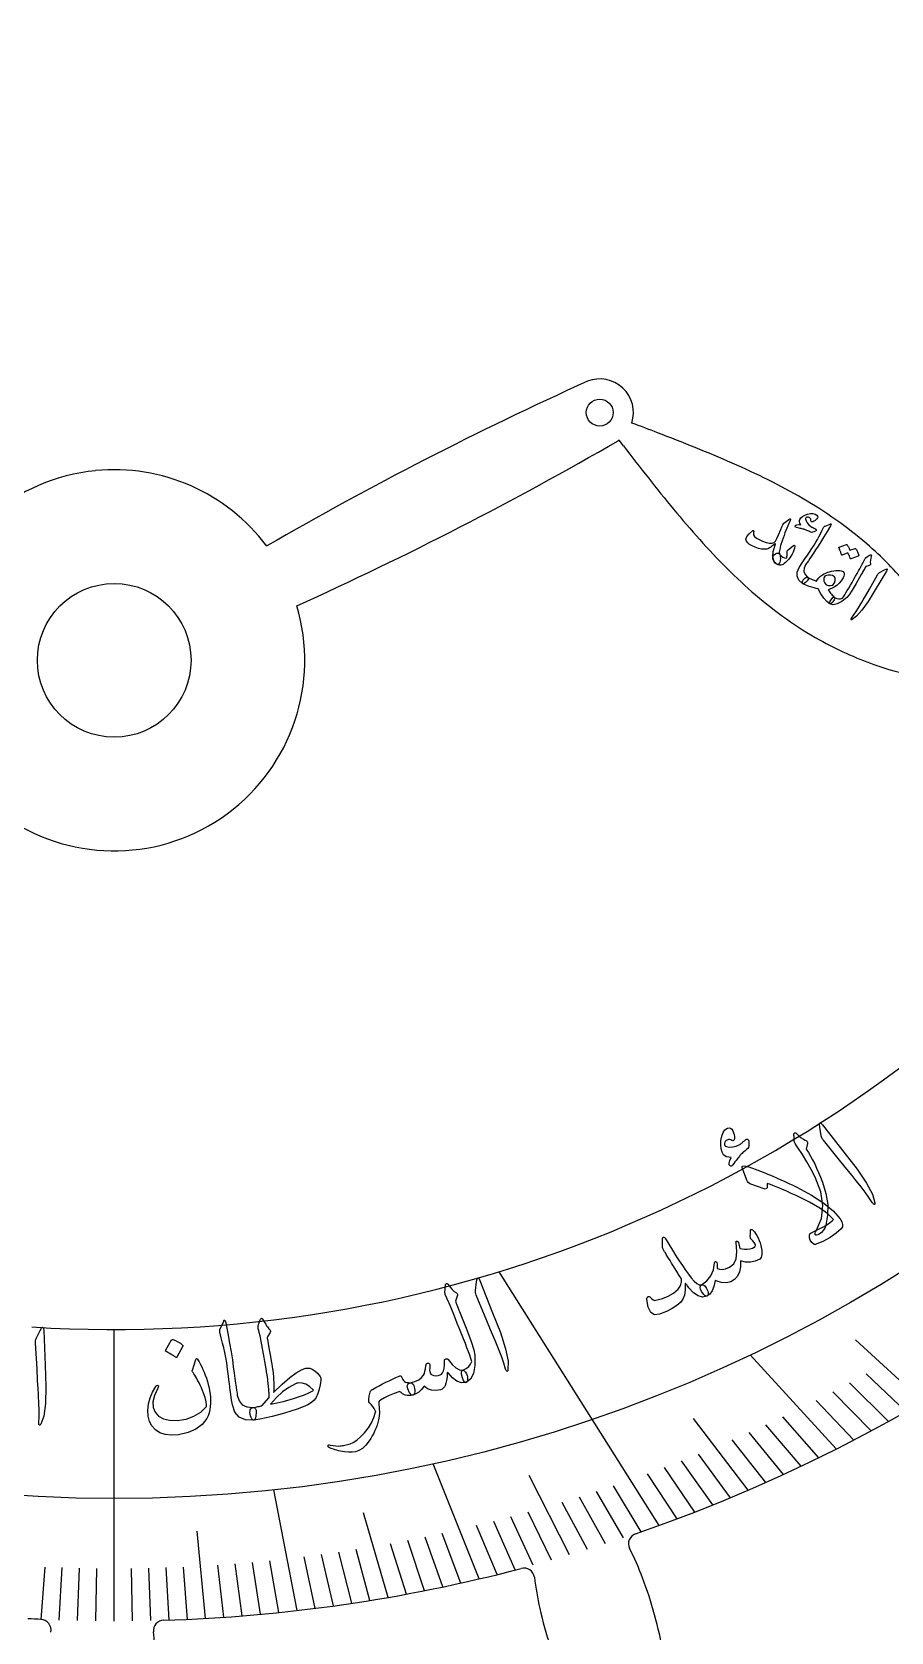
# Model space of a CAD drawing. Header units: millimetres. Extents: x -53 to 53, y -53 to 53.
# Drawn here: x -1.95 to 18.4, y -23.01 to 14.88 of the extents above; entities that cross this region are included whole.
import ezdxf

# ---------------------------------------------------------------- set-up
doc = ezdxf.new("R2010")
doc.units = ezdxf.units.MM
for name, color, linetype in [('CUT_INNER', 6, 'Continuous'), ('CUT_OUTER', 1, 'Continuous'), ('ENGRAVE', 7, 'Continuous'), ('ENGRAVE_FINE', 8, 'Continuous'), ('TEXT', 5, 'Continuous')]:
    doc.layers.add(name, color=color, linetype=linetype)

msp = doc.modelspace()

# ---------------------------------------------------------------- linework, layer by layer
at = {"layer": 'CUT_INNER'}
msp.add_lwpolyline([(12.062, 5.076), (11.956, 5.216), (11.932, 5.198)], dxfattribs=at)
msp.add_circle((0, 0), 1.82, dxfattribs=at)
for centre, radius, start, end in [((0, 15.173), 37.926, 288.9987, 359.2044), ((46.751, -71.946), 86.222, 114.34534, 120.0222), ((11.5, 5.868), 0.796, 341.8876, 111.5713), ((1.671, -23.355), 30.848, 68.716, 69.9292), ((-7.819, -48.498), 57.722, 68.04747, 68.99842), ((-31.284, 79.97), 86.362, 294.35084, 300.02679), ((66.421, 46.808), 68.531, 217.51333, 218.31606), ((2.074, -23.99), 31.292, 66.3294, 68.0713), ((6.785, -13.249), 19.564, 63.5754, 66.3376), ((0, 0), 4.513, 95.6037, 16.6136), ((0, 0.001), 4.513, 36.8482, 95.6082), ((45.717, 30.4), 42.114, 218.2659, 219.5611), ((9.281, -8.226), 13.955, 59.7414, 63.5755), ((10.784, -5.647), 10.97, 54.8944, 59.7329), ((31.982, 19.046), 24.293, 219.547, 221.7792), ((11.708, -4.327), 9.359, 49.2174, 54.8771), ((26.036, 13.732), 16.319, 221.7752, 225.0661), ((12.3, -3.647), 8.457, 39.729, 49.2424), ((23.164, 10.855), 12.254, 225.0701, 229.4119), ((21.725, 9.179), 10.045, 229.4248, 234.6932), ((21.058, 8.242), 8.895, 234.7135, 240.6795), ((20.792, 7.772), 8.354, 240.6899, 250.4165), ((20.567, 7.126), 7.67, 250.3876, 257.8288), ((0, 15.173), 31.023, 266.4023, 318.179), ((12.429, -20.923), 0.25, 109.1614, 205.6327), ((5.878, -24.229), 7.088, 20.6274, 26.8172), ((0.001, 15.167), 37.92, 271.7658, 284.728), ((9.704, -21.749), 0.25, 7.878, 104.5898), ((16.931, -20.894), 7.027, 186.7055, 192.8521), ((3.763, -25.078), 9.367, 15.2829, 20.9334), ((-39.088, -832.46), 810.608, 87.358818, 87.38062), ((-1.746, -22.963), 0.25, 348.4229, 87.3498), ((1.178, -22.984), 0.25, 91.9348, 186.0649), ((19.216, -20.426), 9.359, 192.5353, 198.1949), ((2.204, -25.501), 10.982, 10.4378, 15.2657), ((-4.556, -23.647), 5.522, 0.5274, 6.6152)]:
    msp.add_arc(centre, radius, start, end, dxfattribs=at)
at = {"layer": 'CUT_OUTER'}
msp.add_circle((0, 0), 53.1, dxfattribs=at)
at = {"layer": 'ENGRAVE'}
for points in [[(12.907, -20.489), (9.121, -14.479)], [(0, -22.753), (0, -15.85)], [(17.101, -18.678), (15.061, -16.45)], [(8.64, -21.755), (7.557, -19.029)], [(4.33, -22.505), (3.78, -19.649)]]:
    msp.add_lwpolyline(points, dxfattribs=at)
for centre, radius in [((0, 15.174), 35.027), ((11.5, 5.868), 0.319)]:
    msp.add_circle(centre, radius, dxfattribs=at)
at = {"layer": 'ENGRAVE_FINE'}
for points in [[(19.158, -17.558), (17.556, -16.09)], [(18.749, -17.794), (17.806, -16.899)], [(17.928, -18.248), (17.019, -17.323)], [(18.339, -18.024), (17.413, -17.114)], [(17.515, -18.466), (16.624, -17.527)], [(15.016, -19.654), (13.717, -17.954)], [(16.27, -19.085), (15.434, -18.105)], [(16.686, -18.885), (15.832, -17.918)], [(15.435, -19.47), (14.637, -18.463)], [(15.853, -19.28), (15.036, -18.287)], [(14.596, -19.832), (13.837, -18.8)], [(10.781, -21.188), (9.825, -19.309)], [(13.331, -20.333), (12.632, -19.267)], [(13.753, -20.171), (13.034, -19.116)], [(14.175, -20.004), (13.436, -18.961)], [(12.059, -20.785), (11.422, -19.687)], [(12.483, -20.639), (11.825, -19.552)], [(11.207, -21.059), (10.613, -19.942)], [(11.633, -20.924), (11.017, -19.817)], [(6.489, -22.194), (5.904, -20.192)], [(9.498, -21.544), (8.99, -20.392)], [(9.926, -21.431), (9.396, -20.286)], [(10.354, -21.312), (9.802, -20.176)], [(2.166, -22.691), (1.969, -20.628)], [(7.78, -21.946), (7.361, -20.764)], [(8.21, -21.853), (7.769, -20.678)], [(9.069, -21.652), (8.583, -20.492)], [(5.194, -22.395), (4.912, -21.18)], [(5.626, -22.333), (5.321, -21.122)], [(6.057, -22.266), (5.729, -21.06)], [(6.92, -22.116), (6.546, -20.921)], [(7.35, -22.034), (6.954, -20.845)], [(-1.733, -22.713), (-1.638, -21.474)], [(-1.3, -22.73), (-1.229, -21.489)], [(-0.867, -22.743), (-0.819, -21.501)], [(-0.433, -22.75), (-0.41, -21.508)], [(0.433, -22.75), (0.41, -21.508)], [(0.867, -22.743), (0.819, -21.501)], [(1.3, -22.73), (1.229, -21.489)], [(1.733, -22.713), (1.638, -21.474)], [(2.599, -22.663), (2.457, -21.428)], [(3.032, -22.631), (2.867, -21.398)], [(3.465, -22.594), (3.276, -21.364)], [(3.897, -22.552), (3.685, -21.325)], [(4.762, -22.453), (4.503, -21.233)]]:
    msp.add_lwpolyline(points, dxfattribs=at)
at = {"layer": 'TEXT'}
for points in [[(16.496, 3.032), (16.471, 3.044), (16.447, 3.055), (16.425, 3.066), (16.405, 3.075), (16.387, 3.083), (16.371, 3.09), (16.356, 3.095), (16.344, 3.1), (16.33, 3.104), (16.314, 3.108), (16.295, 3.113), (16.273, 3.119), (16.249, 3.125), (16.221, 3.132), (16.19, 3.139), (16.157, 3.146), (16.144, 3.15), (16.135, 3.157), (16.13, 3.166), (16.13, 3.177), (16.138, 3.196), (16.163, 3.208), (16.202, 3.213), (16.258, 3.211), (16.241, 3.248), (16.233, 3.281), (16.232, 3.31), (16.239, 3.335), (16.265, 3.374), (16.304, 3.407), (16.357, 3.436), (16.422, 3.461), (16.489, 3.476), (16.548, 3.477), (16.598, 3.465), (16.64, 3.438), (16.657, 3.417), (16.664, 3.394), (16.659, 3.371), (16.643, 3.347), (16.62, 3.324), (16.596, 3.306), (16.572, 3.292), (16.547, 3.281), (16.525, 3.276), (16.51, 3.278), (16.502, 3.287), (16.5, 3.303), (16.499, 3.324), (16.495, 3.343), (16.486, 3.359), (16.472, 3.373), (16.456, 3.385), (16.44, 3.392), (16.422, 3.394), (16.405, 3.392), (16.388, 3.385), (16.377, 3.375), (16.372, 3.362), (16.374, 3.346), (16.388, 3.3), (16.413, 3.254), (16.45, 3.21), (16.498, 3.167), (16.503, 3.163), (16.509, 3.16), (16.515, 3.157), (16.522, 3.153), (16.529, 3.15), (16.538, 3.146), (16.546, 3.142), (16.556, 3.137), (16.566, 3.132), (16.575, 3.128), (16.583, 3.124), (16.591, 3.12), (16.597, 3.118), (16.603, 3.115), (16.608, 3.112), (16.611, 3.109), (16.618, 3.103), (16.622, 3.097), (16.624, 3.09), (16.623, 3.082), (16.621, 3.076), (16.619, 3.07), (16.615, 3.066), (16.611, 3.062), (16.572, 3.044), (16.539, 3.032), (16.514, 3.028), (16.496, 3.032)], [(15.999, 3.289), (15.976, 3.237), (15.953, 3.184), (15.931, 3.13), (15.908, 3.074), (15.886, 3.016), (15.864, 2.957), (15.841, 2.896), (15.819, 2.833), (15.783, 2.717), (15.76, 2.627), (15.752, 2.561), (15.758, 2.52), (15.768, 2.491), (15.774, 2.456), (15.777, 2.415), (15.775, 2.368), (15.766, 2.315), (15.75, 2.282), (15.727, 2.269), (15.696, 2.276), (15.626, 2.34), (15.597, 2.44), (15.607, 2.575), (15.658, 2.747), (15.659, 2.75), (15.658, 2.753), (15.657, 2.755), (15.655, 2.757), (15.653, 2.758), (15.651, 2.758), (15.648, 2.758), (15.644, 2.757), (15.623, 2.739), (15.6, 2.72), (15.575, 2.701), (15.548, 2.681), (15.522, 2.663), (15.497, 2.65), (15.476, 2.64), (15.457, 2.635), (15.398, 2.631), (15.332, 2.636), (15.261, 2.652), (15.183, 2.678), (15.108, 2.71), (15.048, 2.745), (15.003, 2.781), (14.973, 2.821), (14.96, 2.872), (14.981, 2.932), (15.035, 2.998), (15.123, 3.073), (15.127, 3.074), (15.131, 3.075), (15.135, 3.073), (15.14, 3.071), (15.144, 3.067), (15.146, 3.062), (15.148, 3.058), (15.147, 3.052), (15.141, 3.027), (15.138, 3.005), (15.139, 2.986), (15.143, 2.969), (15.167, 2.932), (15.21, 2.895), (15.271, 2.859), (15.352, 2.824), (15.443, 2.793), (15.519, 2.777), (15.582, 2.777), (15.63, 2.791), (15.659, 2.821), (15.694, 2.882), (15.736, 2.975), (15.784, 3.098), (15.811, 3.163), (15.836, 3.212), (15.858, 3.248), (15.879, 3.268), (15.979, 3.336), (15.989, 3.343), (15.998, 3.347), (16.005, 3.348), (16.011, 3.347), (16.014, 3.34), (16.013, 3.329), (16.008, 3.312), (15.999, 3.289)], [(16.955, 3.228), (16.962, 3.231), (16.968, 3.232), (16.972, 3.232), (16.975, 3.23), (16.977, 3.224), (16.976, 3.215), (16.971, 3.201), (16.962, 3.184), (16.882, 3.047), (16.806, 2.921), (16.735, 2.806), (16.669, 2.703), (16.61, 2.616), (16.558, 2.538), (16.512, 2.469), (16.473, 2.409), (16.439, 2.358), (16.411, 2.316), (16.389, 2.283), (16.373, 2.259), (16.337, 2.179), (16.333, 2.103), (16.36, 2.032), (16.419, 1.966), (16.435, 1.947), (16.439, 1.926), (16.43, 1.903), (16.41, 1.879), (16.372, 1.844), (16.342, 1.822), (16.32, 1.812), (16.306, 1.813), (16.217, 1.899), (16.174, 1.992), (16.175, 2.091), (16.222, 2.197), (16.251, 2.243), (16.28, 2.288), (16.31, 2.334), (16.34, 2.379), (16.37, 2.425), (16.401, 2.47), (16.432, 2.515), (16.463, 2.561), (16.522, 2.647), (16.574, 2.727), (16.618, 2.798), (16.655, 2.862), (16.689, 2.925), (16.724, 2.993), (16.76, 3.065), (16.799, 3.142), (16.806, 3.155), (16.815, 3.166), (16.824, 3.174), (16.835, 3.18)], [(15.936, 2.486), (15.938, 2.51), (15.939, 2.531), (15.939, 2.55), (15.937, 2.566), (15.937, 2.579), (15.941, 2.591), (15.948, 2.603), (15.959, 2.613), (16.09, 2.716), (16.104, 2.724), (16.113, 2.722), (16.117, 2.711), (16.117, 2.691), (16.111, 2.653), (16.098, 2.611), (16.079, 2.564), (16.054, 2.514), (16.027, 2.468), (15.997, 2.424), (15.966, 2.384), (15.932, 2.346), (15.9, 2.316), (15.869, 2.291), (15.84, 2.272), (15.812, 2.259), (15.786, 2.253), (15.756, 2.255), (15.724, 2.265), (15.689, 2.281), (15.657, 2.303), (15.632, 2.33), (15.613, 2.361), (15.601, 2.397), (15.598, 2.433), (15.607, 2.466), (15.627, 2.495), (15.658, 2.52), (15.691, 2.536), (15.718, 2.541), (15.741, 2.535), (15.759, 2.517), (15.797, 2.471), (15.836, 2.44), (15.877, 2.424), (15.919, 2.421), (15.924, 2.426), (15.928, 2.438), (15.932, 2.458), (15.936, 2.486)], [(17.546, 2.651), (17.55, 2.651), (17.553, 2.65), (17.558, 2.648), (17.562, 2.644), (17.574, 2.625), (17.585, 2.606), (17.595, 2.587), (17.604, 2.568), (17.612, 2.548), (17.619, 2.527), (17.626, 2.506), (17.631, 2.485), (17.631, 2.479), (17.629, 2.475), (17.626, 2.471), (17.621, 2.468), (17.444, 2.4), (17.441, 2.4), (17.437, 2.402), (17.434, 2.407), (17.431, 2.414), (17.43, 2.42), (17.427, 2.429), (17.423, 2.441), (17.417, 2.455), (17.41, 2.473), (17.401, 2.494), (17.39, 2.518), (17.378, 2.546), (17.24, 2.493), (17.234, 2.492), (17.23, 2.494), (17.226, 2.499), (17.224, 2.507), (17.222, 2.514), (17.218, 2.525), (17.212, 2.539), (17.206, 2.558), (17.197, 2.58), (17.187, 2.606), (17.175, 2.636), (17.16, 2.671), (17.16, 2.675), (17.16, 2.678), (17.163, 2.681), (17.166, 2.682), (17.341, 2.744), (17.345, 2.745), (17.349, 2.744), (17.353, 2.741), (17.358, 2.737), (17.368, 2.722), (17.378, 2.707), (17.387, 2.691), (17.395, 2.674), (17.402, 2.658), (17.408, 2.64), (17.413, 2.623), (17.418, 2.606)], [(17.807, 2.438), (17.839, 2.458), (17.864, 2.473), (17.883, 2.484), (17.895, 2.492), (17.902, 2.497), (17.91, 2.498), (17.917, 2.498), (17.923, 2.495), (17.928, 2.489), (17.931, 2.482), (17.931, 2.474), (17.929, 2.464), (17.916, 2.417), (17.909, 2.372), (17.907, 2.328), (17.91, 2.286), (17.91, 2.273), (17.905, 2.262), (17.895, 2.254), (17.879, 2.248), (17.803, 2.223), (17.788, 2.197), (17.773, 2.172), (17.759, 2.148), (17.745, 2.124), (17.731, 2.1), (17.718, 2.076), (17.705, 2.054), (17.692, 2.031), (17.574, 1.823), (17.478, 1.663), (17.404, 1.552), (17.351, 1.489), (17.23, 1.393), (17.123, 1.336), (17.029, 1.317), (16.948, 1.337), (16.947, 1.338), (16.945, 1.339), (16.943, 1.341), (16.942, 1.342), (16.939, 1.359), (16.948, 1.386), (16.971, 1.422), (17.006, 1.468), (17.02, 1.484), (17.034, 1.493), (17.048, 1.495), (17.062, 1.49), (17.111, 1.466), (17.159, 1.456), (17.204, 1.457), (17.248, 1.471), (17.273, 1.507), (17.3, 1.55), (17.33, 1.598), (17.362, 1.652), (17.397, 1.711), (17.434, 1.776), (17.473, 1.845), (17.515, 1.92), (17.557, 1.993), (17.594, 2.059), (17.627, 2.118), (17.655, 2.169), (17.679, 2.213), (17.7, 2.249), (17.716, 2.278), (17.728, 2.3), (17.783, 2.409), (17.789, 2.419), (17.796, 2.427), (17.802, 2.434), (17.807, 2.438)], [(17.265, 2.101), (17.267, 2.099), (17.269, 2.097), (17.271, 2.095), (17.272, 2.094), (17.274, 2.092), (17.275, 2.09), (17.276, 2.088), (17.277, 2.086), (17.284, 2.057), (17.284, 2.025), (17.276, 1.99), (17.261, 1.953), (17.22, 1.885), (17.172, 1.825), (17.115, 1.774), (17.052, 1.732), (17.035, 1.723), (17.019, 1.714), (17.002, 1.706), (16.984, 1.698), (16.966, 1.69), (16.948, 1.682), (16.929, 1.675), (16.91, 1.669), (16.929, 1.64), (16.948, 1.614), (16.967, 1.589), (16.986, 1.566), (17.005, 1.544), (17.024, 1.524), (17.043, 1.506), (17.062, 1.49), (17.067, 1.482), (17.067, 1.469), (17.062, 1.453), (17.051, 1.432), (17.018, 1.383), (16.991, 1.351), (16.967, 1.336), (16.948, 1.337), (16.876, 1.391), (16.805, 1.469), (16.737, 1.571), (16.671, 1.695), (16.625, 1.704), (16.575, 1.717), (16.52, 1.732), (16.462, 1.75), (16.405, 1.77), (16.36, 1.787), (16.327, 1.801), (16.306, 1.813), (16.298, 1.823), (16.295, 1.836), (16.297, 1.853), (16.303, 1.873), (16.308, 1.884), (16.313, 1.895), (16.32, 1.905), (16.327, 1.914), (16.334, 1.923), (16.342, 1.931), (16.35, 1.94), (16.359, 1.948), (16.377, 1.962), (16.393, 1.969), (16.407, 1.971), (16.419, 1.966), (16.447, 1.953), (16.474, 1.94), (16.501, 1.928), (16.527, 1.917), (16.554, 1.906), (16.58, 1.896), (16.606, 1.886), (16.632, 1.877), (16.657, 1.917), (16.689, 1.955), (16.727, 1.99), (16.772, 2.023), (16.813, 2.046), (16.855, 2.067), (16.898, 2.084), (16.943, 2.099), (16.991, 2.111), (17.04, 2.119), (17.091, 2.125), (17.144, 2.127), (17.183, 2.125), (17.217, 2.12), (17.244, 2.112), (17.265, 2.101)], [(17.055, 1.977), (17.013, 2.005), (16.964, 2.018), (16.907, 2.016), (16.842, 2), (16.826, 1.991), (16.815, 1.973), (16.808, 1.947), (16.806, 1.912), (16.809, 1.875), (16.819, 1.843), (16.834, 1.817), (16.855, 1.796), (16.883, 1.782), (16.919, 1.774), (16.964, 1.773), (17.016, 1.78), (17.055, 1.838), (17.075, 1.891), (17.075, 1.937), (17.055, 1.977)], [(18.241, 2.143), (18.281, 2.162), (18.302, 2.163), (18.305, 2.147), (18.29, 2.112), (18.02, 1.667), (17.854, 1.394), (17.707, 1.186), (17.581, 1.043), (17.475, 0.965), (17.464, 0.96), (17.455, 0.96), (17.451, 0.962), (17.449, 0.968), (17.45, 0.975), (17.453, 0.984), (17.457, 0.992), (17.464, 1.002), (17.518, 1.076), (17.573, 1.156), (17.627, 1.244), (17.681, 1.338), (17.696, 1.363), (17.735, 1.429), (17.798, 1.537), (17.885, 1.688), (18.076, 2.023), (18.087, 2.04), (18.099, 2.054), (18.112, 2.066), (18.126, 2.076)], [(16.709, -11.054), (16.701, -10.986), (16.71, -10.954), (16.735, -10.96), (16.777, -11.002), (17.282, -11.651), (17.592, -12.049), (17.818, -12.38), (17.96, -12.646), (18.016, -12.847), (18.015, -12.867), (18.011, -12.88), (18.005, -12.885), (17.995, -12.884), (17.985, -12.879), (17.974, -12.87), (17.964, -12.859), (17.953, -12.844), (17.875, -12.722), (17.787, -12.596), (17.688, -12.467), (17.579, -12.334), (17.551, -12.298), (17.475, -12.204), (17.351, -12.05), (17.179, -11.836), (16.795, -11.363), (16.777, -11.337), (16.762, -11.311), (16.752, -11.286), (16.745, -11.261)], [(15.003, -11.562), (14.971, -11.589), (14.942, -11.614), (14.915, -11.637), (14.89, -11.659), (14.868, -11.679), (14.849, -11.697), (14.833, -11.713), (14.819, -11.729), (14.806, -11.744), (14.79, -11.764), (14.772, -11.787), (14.752, -11.813), (14.728, -11.844), (14.702, -11.878), (14.674, -11.916), (14.644, -11.957), (14.63, -11.972), (14.616, -11.98), (14.601, -11.981), (14.585, -11.974), (14.563, -11.948), (14.562, -11.906), (14.579, -11.847), (14.615, -11.772), (14.554, -11.769), (14.504, -11.758), (14.463, -11.738), (14.433, -11.711), (14.396, -11.647), (14.373, -11.569), (14.364, -11.477), (14.368, -11.37), (14.387, -11.266), (14.419, -11.184), (14.464, -11.123), (14.523, -11.083), (14.563, -11.073), (14.598, -11.08), (14.627, -11.103), (14.651, -11.142), (14.669, -11.189), (14.681, -11.234), (14.687, -11.278), (14.687, -11.321), (14.681, -11.354), (14.67, -11.373), (14.653, -11.379), (14.63, -11.371), (14.601, -11.357), (14.572, -11.351), (14.545, -11.352), (14.518, -11.361), (14.492, -11.374), (14.473, -11.393), (14.46, -11.415), (14.453, -11.441), (14.453, -11.469), (14.46, -11.491), (14.475, -11.507), (14.497, -11.516), (14.569, -11.529), (14.647, -11.525), (14.729, -11.504), (14.817, -11.466), (14.824, -11.462), (14.832, -11.457), (14.84, -11.45), (14.849, -11.443), (14.858, -11.435), (14.868, -11.426), (14.879, -11.416), (14.89, -11.406), (14.903, -11.395), (14.915, -11.386), (14.925, -11.377), (14.934, -11.369), (14.941, -11.362), (14.949, -11.356), (14.955, -11.351), (14.961, -11.348), (14.973, -11.342), (14.984, -11.341), (14.995, -11.343), (15.005, -11.35), (15.013, -11.356), (15.019, -11.364), (15.023, -11.371), (15.026, -11.38), (15.029, -11.447), (15.027, -11.5), (15.018, -11.538), (15.003, -11.562)], [(16.85, -13.381), (16.827, -13.446), (16.793, -13.502), (16.749, -13.551), (16.695, -13.592), (16.66, -13.609), (16.633, -13.618), (16.614, -13.617), (16.602, -13.607), (16.597, -13.588), (16.6, -13.564), (16.612, -13.533), (16.632, -13.497), (16.751, -13.217), (16.784, -12.914), (16.733, -12.588), (16.598, -12.239), (16.505, -12.056), (16.405, -11.877), (16.297, -11.704), (16.183, -11.534), (16.149, -11.485), (16.126, -11.445), (16.111, -11.413), (16.106, -11.389), (16.105, -11.355), (16.103, -11.325), (16.102, -11.299), (16.1, -11.276), (16.099, -11.257), (16.098, -11.242), (16.097, -11.231), (16.097, -11.223), (16.099, -11.211), (16.103, -11.203), (16.109, -11.196), (16.116, -11.192), (16.126, -11.19), (16.135, -11.191), (16.143, -11.194), (16.149, -11.199), (16.216, -11.262), (16.273, -11.31), (16.322, -11.344), (16.361, -11.363), (16.391, -11.375), (16.41, -11.394), (16.418, -11.417), (16.417, -11.446), (16.391, -11.576), (16.442, -11.656), (16.492, -11.741), (16.541, -11.831), (16.589, -11.926), (16.636, -12.026), (16.682, -12.131), (16.728, -12.241), (16.773, -12.356), (16.856, -12.626), (16.897, -12.887), (16.895, -13.139), (16.85, -13.381)], [(16.495, -13.564), (16.601, -13.515), (16.695, -13.468), (16.779, -13.424), (16.851, -13.382), (16.912, -13.343), (16.963, -13.307), (17.003, -13.275), (17.033, -13.245), (16.904, -13.112), (16.714, -12.974), (16.463, -12.83), (16.153, -12.678), (16.035, -12.624), (15.927, -12.575), (15.828, -12.53), (15.737, -12.491), (15.655, -12.458), (15.582, -12.43), (15.519, -12.407), (15.464, -12.39), (15.464, -12.49), (15.451, -12.509), (15.435, -12.52), (15.414, -12.522), (15.39, -12.516), (15.076, -12.407), (15.044, -12.391), (15.017, -12.37), (14.996, -12.343), (14.98, -12.311), (14.88, -12.034), (14.873, -12.015), (14.872, -11.999), (14.875, -11.987), (14.882, -11.98), (14.934, -11.976), (15.032, -11.999), (15.177, -12.049), (15.37, -12.125), (15.478, -12.169), (15.584, -12.213), (15.687, -12.257), (15.787, -12.301), (15.885, -12.345), (15.98, -12.39), (16.073, -12.434), (16.163, -12.479), (16.514, -12.671), (16.804, -12.857), (17.03, -13.041), (17.191, -13.224), (17.232, -13.297), (17.25, -13.361), (17.246, -13.415), (17.218, -13.461), (17.095, -13.571), (16.955, -13.67), (16.8, -13.756), (16.628, -13.831), (16.612, -13.837), (16.598, -13.839), (16.585, -13.838), (16.575, -13.834), (16.522, -13.785), (16.486, -13.732), (16.469, -13.675), (16.469, -13.614), (16.473, -13.594), (16.478, -13.579), (16.485, -13.569), (16.495, -13.564)], [(15.072, -13.489), (15.076, -13.481), (15.084, -13.479), (15.097, -13.482), (15.114, -13.49), (15.136, -13.507), (15.161, -13.535), (15.188, -13.574), (15.218, -13.624), (15.25, -13.681), (15.277, -13.74), (15.299, -13.799), (15.316, -13.859), (15.338, -13.981), (15.341, -14.076), (15.324, -14.143), (15.288, -14.183), (15.179, -14.231), (15.067, -14.254), (14.953, -14.252), (14.835, -14.223), (14.834, -14.362), (14.81, -14.482), (14.763, -14.582), (14.693, -14.664), (14.603, -14.718), (14.497, -14.741), (14.374, -14.732), (14.236, -14.692), (14.204, -14.829), (14.16, -14.936), (14.104, -15.014), (14.036, -15.063), (14.017, -15.062), (13.991, -15.044), (13.958, -15.008), (13.918, -14.956), (13.887, -14.9), (13.875, -14.854), (13.883, -14.818), (13.909, -14.791), (14.035, -14.693), (14.129, -14.574), (14.191, -14.433), (14.22, -14.27), (14.221, -14.262), (14.224, -14.254), (14.228, -14.249), (14.233, -14.245), (14.241, -14.242), (14.248, -14.242), (14.256, -14.243), (14.263, -14.246), (14.274, -14.26), (14.281, -14.291), (14.283, -14.337), (14.282, -14.4), (14.334, -14.422), (14.4, -14.425), (14.479, -14.409), (14.572, -14.373), (14.671, -14.296), (14.73, -14.173), (14.748, -14.005), (14.726, -13.792), (14.724, -13.781), (14.725, -13.773), (14.728, -13.767), (14.733, -13.762), (14.741, -13.759), (14.75, -13.758), (14.758, -13.758), (14.765, -13.761), (14.773, -13.766), (14.779, -13.773), (14.783, -13.78), (14.786, -13.787), (14.82, -13.928), (14.871, -13.941), (14.927, -13.947), (14.988, -13.945), (15.054, -13.936), (15.115, -13.92), (15.158, -13.901), (15.182, -13.879), (15.188, -13.854), (15.18, -13.825), (15.157, -13.789), (15.121, -13.746), (15.072, -13.696), (15.066, -13.678), (15.065, -13.637), (15.066, -13.574), (15.072, -13.489)], [(13.909, -14.791), (13.936, -14.791), (13.961, -14.8), (13.985, -14.816), (14.007, -14.841), (14.029, -14.874), (14.046, -14.907), (14.059, -14.941), (14.066, -14.976), (14.068, -15.007), (14.063, -15.032), (14.053, -15.051), (14.036, -15.063), (13.931, -15.081), (13.826, -15.053), (13.719, -14.978), (13.61, -14.858), (13.593, -14.836), (13.579, -14.818), (13.566, -14.802), (13.556, -14.789), (13.549, -14.779), (13.543, -14.771), (13.54, -14.767), (13.539, -14.766), (13.53, -14.759), (13.524, -14.758), (13.522, -14.764), (13.522, -14.777), (13.522, -14.917), (13.505, -15.035), (13.47, -15.131), (13.417, -15.204), (13.327, -15.282), (13.214, -15.355), (13.078, -15.423), (12.917, -15.485), (12.798, -15.498), (12.708, -15.444), (12.647, -15.323), (12.614, -15.138), (12.615, -15.114), (12.619, -15.094), (12.628, -15.079), (12.64, -15.069), (12.655, -15.065), (12.67, -15.067), (12.685, -15.075), (12.7, -15.091), (12.733, -15.124), (12.764, -15.146), (12.796, -15.158), (12.827, -15.157), (12.982, -15.117), (13.122, -15.06), (13.246, -14.985), (13.353, -14.893), (13.394, -14.841), (13.421, -14.784), (13.434, -14.721), (13.432, -14.652), (13.419, -14.626), (13.383, -14.566), (13.324, -14.472), (13.243, -14.345), (13.201, -14.277), (13.163, -14.216), (13.129, -14.161), (13.099, -14.112), (13.074, -14.07), (13.053, -14.036), (13.036, -14.009), (13.023, -13.99), (13.007, -13.96), (12.995, -13.932), (12.988, -13.906), (12.986, -13.883), (12.986, -13.852), (12.987, -13.824), (12.987, -13.798), (12.987, -13.774), (12.987, -13.752), (12.987, -13.732), (12.987, -13.715), (12.986, -13.7), (12.986, -13.687), (12.99, -13.677), (12.996, -13.67), (13.005, -13.665), (13.018, -13.665), (13.029, -13.667), (13.038, -13.674), (13.046, -13.684), (13.134, -13.831), (13.22, -13.97), (13.302, -14.101), (13.382, -14.223), (13.458, -14.336), (13.531, -14.441), (13.601, -14.538), (13.667, -14.627), (13.735, -14.706), (13.798, -14.76), (13.856, -14.789), (13.909, -14.791)], [(7.83, -14.957), (7.837, -14.899), (7.842, -14.853), (7.845, -14.819), (7.847, -14.797), (7.849, -14.783), (7.854, -14.772), (7.861, -14.764), (7.87, -14.76), (7.882, -14.759), (7.893, -14.763), (7.903, -14.771), (7.912, -14.784), (7.956, -14.846), (8.003, -14.9), (8.053, -14.946), (8.107, -14.984), (8.122, -14.996), (8.13, -15.013), (8.131, -15.034), (8.124, -15.059), (8.082, -15.177), (8.099, -15.221), (8.115, -15.263), (8.132, -15.305), (8.148, -15.347), (8.163, -15.387), (8.179, -15.426), (8.194, -15.465), (8.209, -15.503), (8.35, -15.853), (8.453, -16.129), (8.518, -16.33), (8.544, -16.457), (8.544, -16.701), (8.509, -16.89), (8.438, -17.024), (8.331, -17.104), (8.328, -17.105), (8.325, -17.106), (8.322, -17.107), (8.318, -17.108), (8.294, -17.095), (8.271, -17.056), (8.248, -16.992), (8.227, -16.904), (8.222, -16.87), (8.225, -16.844), (8.236, -16.825), (8.256, -16.813), (8.335, -16.775), (8.396, -16.728), (8.44, -16.67), (8.466, -16.603), (8.445, -16.536), (8.419, -16.46), (8.389, -16.376), (8.355, -16.283), (8.316, -16.182), (8.273, -16.073), (8.226, -15.955), (8.175, -15.83), (8.126, -15.706), (8.082, -15.595), (8.043, -15.497), (8.008, -15.411), (7.978, -15.338), (7.954, -15.277), (7.934, -15.228), (7.921, -15.192), (7.842, -15.016), (7.836, -14.998), (7.832, -14.982), (7.83, -14.969), (7.83, -14.957)], [(8.581, -14.717), (8.593, -14.649), (8.61, -14.622), (8.633, -14.634), (8.661, -14.687), (8.961, -15.452), (9.146, -15.921), (9.269, -16.303), (9.329, -16.598), (9.326, -16.807), (9.32, -16.826), (9.312, -16.837), (9.304, -16.84), (9.296, -16.837), (9.287, -16.829), (9.279, -16.818), (9.273, -16.803), (9.267, -16.786), (9.226, -16.647), (9.177, -16.501), (9.119, -16.349), (9.052, -16.191), (9.036, -16.149), (8.99, -16.037), (8.915, -15.854), (8.81, -15.6), (8.576, -15.038), (8.566, -15.007), (8.559, -14.978), (8.556, -14.951), (8.557, -14.925)], [(-1.754, -15.875), (-1.72, -15.815), (-1.694, -15.794), (-1.677, -15.814), (-1.668, -15.873), (-1.637, -16.694), (-1.617, -17.198), (-1.627, -17.599), (-1.667, -17.898), (-1.739, -18.093), (-1.751, -18.109), (-1.762, -18.117), (-1.77, -18.118), (-1.778, -18.111), (-1.783, -18.101), (-1.787, -18.088), (-1.788, -18.073), (-1.788, -18.054), (-1.78, -17.91), (-1.779, -17.756), (-1.783, -17.593), (-1.794, -17.421), (-1.796, -17.377), (-1.802, -17.255), (-1.813, -17.058), (-1.828, -16.784), (-1.864, -16.176), (-1.863, -16.144), (-1.86, -16.114), (-1.854, -16.088), (-1.844, -16.064)], [(2.593, -15.648), (2.598, -15.638), (2.603, -15.631), (2.608, -15.627), (2.613, -15.627), (2.621, -15.63), (2.629, -15.643), (2.637, -15.664), (2.644, -15.694), (2.692, -15.941), (2.733, -16.169), (2.769, -16.378), (2.798, -16.569), (2.82, -16.733), (2.841, -16.88), (2.859, -17.01), (2.875, -17.123), (2.889, -17.218), (2.9, -17.297), (2.909, -17.359), (2.915, -17.404), (2.957, -17.537), (3.031, -17.63), (3.139, -17.684), (3.28, -17.698), (3.319, -17.704), (3.346, -17.725), (3.361, -17.761), (3.363, -17.811), (3.355, -17.891), (3.343, -17.949), (3.328, -17.984), (3.31, -17.997), (3.111, -17.991), (2.96, -17.928), (2.857, -17.809), (2.801, -17.635), (2.787, -17.551), (2.774, -17.466), (2.762, -17.381), (2.75, -17.296), (2.739, -17.211), (2.728, -17.125), (2.717, -17.039), (2.706, -16.953), (2.686, -16.788), (2.665, -16.641), (2.643, -16.51), (2.62, -16.395), (2.595, -16.285), (2.568, -16.169), (2.537, -16.045), (2.504, -15.914), (2.499, -15.89), (2.498, -15.868), (2.5, -15.848), (2.506, -15.83)], [(3.468, -15.603), (3.475, -15.593), (3.481, -15.587), (3.486, -15.584), (3.491, -15.583), (3.498, -15.585), (3.504, -15.59), (3.51, -15.597), (3.516, -15.607), (3.542, -15.65), (3.565, -15.689), (3.588, -15.725), (3.609, -15.758), (3.629, -15.787), (3.648, -15.812), (3.665, -15.833), (3.682, -15.85), (3.695, -15.864), (3.7, -15.88), (3.699, -15.897), (3.69, -15.916), (3.636, -16.007), (3.63, -16.022), (3.626, -16.039), (3.626, -16.058), (3.628, -16.078), (3.657, -16.234), (3.682, -16.371), (3.703, -16.489), (3.72, -16.589), (3.734, -16.671), (3.745, -16.734), (3.752, -16.779), (3.756, -16.807), (3.765, -16.888), (3.772, -16.965), (3.776, -17.038), (3.78, -17.107), (3.781, -17.172), (3.78, -17.233), (3.779, -17.29), (3.775, -17.343), (3.979, -17.143), (4.156, -16.986), (4.307, -16.872), (4.432, -16.801), (4.489, -16.779), (4.541, -16.765), (4.588, -16.761), (4.63, -16.766), (4.692, -16.788), (4.753, -16.827), (4.815, -16.884), (4.876, -16.959), (4.887, -16.978), (4.893, -17), (4.896, -17.025), (4.894, -17.055), (4.877, -17.161), (4.852, -17.264), (4.82, -17.362), (4.781, -17.456), (4.739, -17.519), (4.675, -17.578), (4.588, -17.632), (4.479, -17.681), (4.331, -17.735), (4.184, -17.785), (4.037, -17.83), (3.89, -17.872), (3.743, -17.91), (3.598, -17.944), (3.453, -17.973), (3.31, -17.997), (3.293, -17.994), (3.277, -17.982), (3.261, -17.961), (3.245, -17.93), (3.23, -17.892), (3.221, -17.854), (3.216, -17.818), (3.217, -17.782), (3.223, -17.75), (3.236, -17.725), (3.255, -17.708), (3.28, -17.698), (3.314, -17.693), (3.346, -17.688), (3.377, -17.682), (3.405, -17.676), (3.431, -17.67), (3.456, -17.664), (3.478, -17.66), (3.499, -17.656), (3.667, -17.456), (3.668, -17.448), (3.668, -17.438), (3.668, -17.425), (3.668, -17.41), (3.668, -17.393), (3.668, -17.374), (3.667, -17.352), (3.666, -17.328), (3.664, -17.302), (3.662, -17.274), (3.66, -17.245), (3.656, -17.213), (3.653, -17.18), (3.649, -17.146), (3.645, -17.11), (3.64, -17.072), (3.635, -17.03), (3.628, -16.979), (3.62, -16.921), (3.609, -16.854), (3.597, -16.779), (3.583, -16.697), (3.568, -16.608), (3.551, -16.511), (3.513, -16.296), (3.481, -16.126), (3.456, -16.002), (3.437, -15.922), (3.423, -15.871), (3.413, -15.832), (3.408, -15.806), (3.406, -15.791), (3.413, -15.762), (3.42, -15.736), (3.427, -15.71), (3.434, -15.687), (3.442, -15.665), (3.451, -15.643), (3.459, -15.623), (3.468, -15.603)], [(1.361, -16.095), (1.365, -16.091), (1.37, -16.088), (1.377, -16.087), (1.386, -16.087), (1.45, -16.111), (1.51, -16.14), (1.567, -16.175), (1.62, -16.216), (1.625, -16.223), (1.628, -16.23), (1.628, -16.236), (1.625, -16.243), (1.486, -16.504), (1.48, -16.51), (1.473, -16.512), (1.464, -16.509), (1.453, -16.502), (1.444, -16.496), (1.429, -16.487), (1.409, -16.474), (1.383, -16.459), (1.352, -16.44), (1.315, -16.418), (1.271, -16.393), (1.221, -16.365), (1.215, -16.36), (1.211, -16.355), (1.211, -16.35), (1.214, -16.345)], [(1.983, -16.564), (2.013, -16.618), (2.043, -16.675), (2.073, -16.735), (2.102, -16.797), (2.13, -16.862), (2.157, -16.931), (2.183, -17.003), (2.207, -17.078), (2.228, -17.153), (2.246, -17.228), (2.26, -17.303), (2.27, -17.377), (2.277, -17.451), (2.28, -17.525), (2.279, -17.599), (2.274, -17.673), (2.263, -17.751), (2.246, -17.824), (2.222, -17.891), (2.192, -17.953), (2.084, -18.096), (1.936, -18.209), (1.748, -18.291), (1.521, -18.341), (1.355, -18.353), (1.208, -18.337), (1.082, -18.294), (0.976, -18.225), (0.895, -18.134), (0.839, -18.026), (0.806, -17.902), (0.797, -17.762), (0.813, -17.612), (0.849, -17.468), (0.907, -17.329), (0.985, -17.195), (0.998, -17.18), (1.01, -17.171), (1.022, -17.169), (1.034, -17.174), (1.046, -17.184), (1.049, -17.198), (1.045, -17.217), (1.033, -17.241), (0.956, -17.409), (0.919, -17.559), (0.924, -17.692), (0.97, -17.807), (1.052, -17.898), (1.165, -17.961), (1.311, -17.996), (1.488, -18.002), (1.701, -17.971), (1.888, -17.905), (2.049, -17.806), (2.183, -17.672), (2.186, -17.668), (2.188, -17.661), (2.188, -17.652), (2.188, -17.642), (2.178, -17.558), (2.153, -17.462), (2.116, -17.353), (2.064, -17.231), (2.036, -17.17), (2.009, -17.113), (1.983, -17.061), (1.958, -17.012), (1.934, -16.968), (1.911, -16.929), (1.889, -16.895), (1.867, -16.865), (1.857, -16.85), (1.85, -16.835), (1.848, -16.822), (1.851, -16.809), (1.933, -16.557), (1.942, -16.542), (1.953, -16.538), (1.966, -16.545), (1.983, -16.564)], [(7.009, -17.109), (7.122, -17.078), (7.213, -17.037), (7.281, -16.988), (7.328, -16.929), (7.346, -16.887), (7.36, -16.837), (7.372, -16.777), (7.38, -16.708), (7.385, -16.687), (7.391, -16.67), (7.398, -16.658), (7.408, -16.65), (7.421, -16.644), (7.434, -16.642), (7.445, -16.645), (7.457, -16.652), (7.468, -16.664), (7.475, -16.679), (7.478, -16.696), (7.478, -16.716), (7.473, -16.768), (7.471, -16.811), (7.474, -16.845), (7.48, -16.87), (7.499, -16.903), (7.529, -16.926), (7.57, -16.939), (7.622, -16.943), (7.676, -16.937), (7.721, -16.924), (7.755, -16.904), (7.779, -16.878), (7.8, -16.83), (7.814, -16.765), (7.822, -16.682), (7.824, -16.581), (7.825, -16.569), (7.831, -16.559), (7.843, -16.551), (7.86, -16.545), (7.876, -16.543), (7.891, -16.544), (7.902, -16.55), (7.912, -16.559), (8.004, -16.678), (8.093, -16.759), (8.178, -16.804), (8.26, -16.812), (8.278, -16.816), (8.299, -16.832), (8.32, -16.86), (8.342, -16.901), (8.356, -16.935), (8.365, -16.969), (8.37, -17.002), (8.37, -17.036), (8.367, -17.062), (8.36, -17.082), (8.349, -17.096), (8.335, -17.103), (8.224, -17.111), (8.115, -17.074), (8.009, -16.994), (7.906, -16.871), (7.9, -16.864), (7.896, -16.863), (7.892, -16.866), (7.889, -16.875), (7.882, -16.972), (7.872, -17.054), (7.857, -17.12), (7.84, -17.172), (7.819, -17.209), (7.794, -17.239), (7.764, -17.262), (7.729, -17.278), (7.618, -17.297), (7.516, -17.288), (7.423, -17.251), (7.338, -17.187), (7.277, -17.267), (7.212, -17.33), (7.144, -17.375), (7.073, -17.403), (7.053, -17.403), (7.034, -17.393), (7.014, -17.374), (6.995, -17.345), (6.952, -17.253), (6.94, -17.183), (6.959, -17.135), (7.009, -17.109)], [(7.08, -17.402), (7.027, -17.411), (6.979, -17.414), (6.935, -17.412), (6.896, -17.404), (6.878, -17.398), (6.861, -17.391), (6.844, -17.381), (6.828, -17.37), (6.812, -17.358), (6.797, -17.344), (6.782, -17.33), (6.766, -17.315), (6.632, -17.364), (6.51, -17.415), (6.4, -17.468), (6.303, -17.523), (6.283, -17.54), (6.271, -17.559), (6.265, -17.582), (6.267, -17.609), (6.279, -17.715), (6.282, -17.814), (6.276, -17.905), (6.262, -17.987), (6.245, -18.052), (6.225, -18.117), (6.201, -18.181), (6.175, -18.244), (6.145, -18.307), (6.112, -18.368), (6.076, -18.428), (6.037, -18.487), (5.957, -18.589), (5.877, -18.665), (5.796, -18.717), (5.715, -18.743), (5.635, -18.752), (5.549, -18.753), (5.457, -18.745), (5.361, -18.73), (5.314, -18.719), (5.27, -18.708), (5.231, -18.697), (5.195, -18.686), (5.163, -18.675), (5.135, -18.665), (5.111, -18.656), (5.09, -18.646), (5.077, -18.638), (5.069, -18.628), (5.065, -18.616), (5.066, -18.603), (5.071, -18.591), (5.081, -18.584), (5.094, -18.583), (5.112, -18.586), (5.184, -18.599), (5.247, -18.606), (5.303, -18.609), (5.352, -18.606), (5.377, -18.603), (5.404, -18.599), (5.432, -18.595), (5.461, -18.588), (5.491, -18.581), (5.523, -18.573), (5.557, -18.564), (5.591, -18.554), (5.663, -18.521), (5.743, -18.467), (5.831, -18.391), (5.928, -18.293), (6.02, -18.18), (6.094, -18.061), (6.152, -17.935), (6.192, -17.803), (6.194, -17.797), (6.194, -17.792), (6.192, -17.788), (6.189, -17.783), (6.158, -17.723), (6.124, -17.67), (6.087, -17.624), (6.048, -17.585), (6.034, -17.558), (6.032, -17.507), (6.041, -17.431), (6.063, -17.331), (6.071, -17.311), (6.082, -17.293), (6.097, -17.279), (6.116, -17.267), (6.198, -17.223), (6.279, -17.18), (6.358, -17.139), (6.436, -17.099), (6.514, -17.061), (6.592, -17.023), (6.669, -16.988), (6.746, -16.954), (6.765, -16.948), (6.781, -16.948), (6.794, -16.955), (6.804, -16.969), (6.818, -17.002), (6.834, -17.031), (6.853, -17.056), (6.875, -17.077), (6.901, -17.092), (6.933, -17.102), (6.971, -17.107), (7.016, -17.108), (7.039, -17.112), (7.059, -17.125), (7.077, -17.146), (7.093, -17.177), (7.106, -17.212), (7.114, -17.247), (7.118, -17.284), (7.118, -17.322), (7.114, -17.354), (7.106, -17.378), (7.095, -17.394), (7.08, -17.402)], [(4.358, -17.114), (4.341, -17.117), (4.325, -17.122), (4.308, -17.127), (4.29, -17.134), (4.136, -17.219), (3.987, -17.328), (3.843, -17.462), (3.702, -17.62), (3.857, -17.587), (4.004, -17.552), (4.142, -17.515), (4.271, -17.477), (4.392, -17.435), (4.505, -17.392), (4.609, -17.346), (4.704, -17.299), (4.713, -17.294), (4.717, -17.288), (4.716, -17.281), (4.711, -17.274), (4.627, -17.197), (4.54, -17.145), (4.451, -17.117), (4.358, -17.114)]]:
    msp.add_lwpolyline(points, close=True, dxfattribs=at)

doc.saveas('drawing.dxf')
